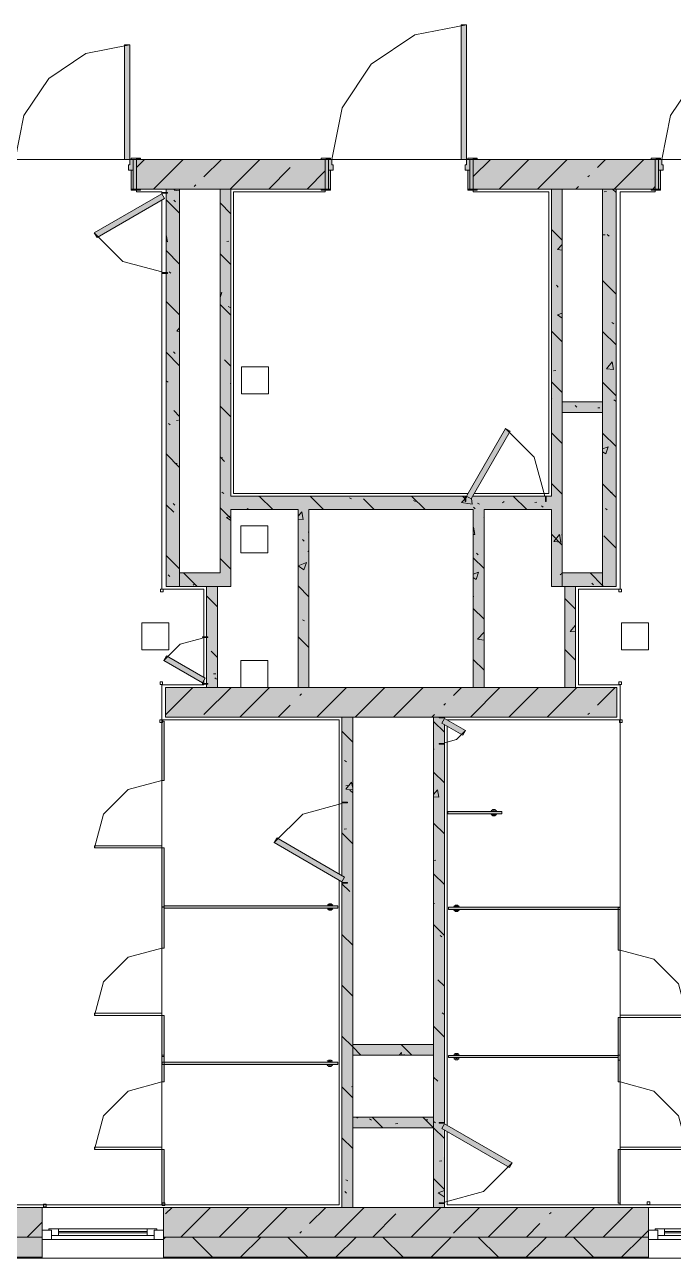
# Model space of a CAD drawing. Header units: millimetres. Extents: x -3817 to 677485, y -22715 to 103890.
# Drawn here: x 21051.1 to 21089, y -19605.9 to -19533.8 of the extents above; entities that cross this region are included whole.
import ezdxf

# ---------------------------------------------------------------- set-up
doc = ezdxf.new("R2010")
doc.units = ezdxf.units.MM
doc.layers.add('PDF _Геометрия', color=7, linetype='Continuous', true_color=0x1d1d1d)
doc.layers.add('PDF _Сплошная заливка', color=7, linetype='Continuous', true_color=0xffffff)

msp = doc.modelspace()

# ---------------------------------------------------------------- hatches: boundary and pattern name
at = {"layer": 'PDF _Сплошная заливка', "true_color": 0xe2e2e2, "transparency": 33554559}
for points in [[(21076.591, -19541.67), (21076.906, -19541.67), (21076.906, -19533.797), (21076.591, -19533.797), (21076.591, -19540.344)], [(21056.907, -19541.67), (21057.222, -19541.67), (21057.222, -19534.978), (21056.907, -19534.978), (21056.907, -19540.344)], [(21069.623, -19583.889), (21069.78, -19583.617), (21065.826, -19581.333), (21065.668, -19581.606), (21067.048, -19582.403)]]:
    msp.add_hatch(color=254, dxfattribs=at).paths.add_polyline_path(points)
h = msp.add_hatch(color=254, dxfattribs=at)
h.paths.add_polyline_path([(21050.332, -19542.3), (21050.608, -19542.3), (21050.529, -19541.67), (21050.332, -19541.67)], flags=0)
h.paths.add_polyline_path([(21057.143, -19542.3), (21057.419, -19542.3), (21057.419, -19541.67), (21057.222, -19541.67), (21057.222, -19541.985)], flags=0)
at = {"layer": 'PDF _Сплошная заливка', "transparency": 33554559}
h = msp.add_hatch(color=256, dxfattribs=at)
h.paths.add_polyline_path([(21096.41, -19543.403), (21096.984, -19543.403), (21096.984, -19541.67), (21095.41, -19541.67), (21095.41, -19543.403), (21095.646, -19543.403)], flags=0)
h.paths.add_polyline_path([(21059.348, -19543.403), (21068.639, -19543.403), (21068.639, -19541.67), (21057.616, -19541.67), (21057.616, -19543.403), (21057.852, -19543.403)], flags=0)
h.paths.add_polyline_path([(21087.693, -19543.403), (21087.929, -19543.403), (21087.929, -19541.67), (21077.3, -19541.67), (21077.3, -19543.403), (21085.646, -19543.403)], flags=0)
at = {"layer": 'PDF _Сплошная заливка', "true_color": 0xe2e2e2, "transparency": 33554559}
h = msp.add_hatch(color=254, dxfattribs=at)
h.paths.add_polyline_path([(21068.836, -19542.3), (21069.111, -19542.3), (21069.033, -19541.67), (21068.836, -19541.67)], flags=0)
h.paths.add_polyline_path([(21076.827, -19542.3), (21077.103, -19542.3), (21077.103, -19541.67), (21076.906, -19541.67), (21076.906, -19541.985)], flags=0)
h = msp.add_hatch(color=254, dxfattribs=at)
h.paths.add_polyline_path([(21088.126, -19542.3), (21088.402, -19542.3), (21088.323, -19541.67), (21088.126, -19541.67)], flags=0)
h.paths.add_polyline_path([(21094.937, -19542.3), (21095.213, -19542.3), (21095.213, -19541.67), (21095.016, -19541.67), (21095.016, -19541.985)], flags=0)
at = {"layer": 'PDF _Сплошная заливка', "transparency": 33554559}
for points in [[(21059.708, -19566.63), (21060.135, -19566.63), (21060.135, -19543.403), (21059.348, -19543.403), (21059.348, -19566.63)], [(21062.497, -19565.843), (21063.127, -19565.843), (21063.127, -19543.403), (21062.497, -19543.403), (21062.497, -19557.953)], [(21079.462, -19562.142), (21081.867, -19562.142), (21081.867, -19561.355), (21077.27, -19561.355), (21077.179, -19561.512), (21076.827, -19561.355), (21063.127, -19561.355), (21063.127, -19562.142), (21077.93, -19562.142)], [(21069.623, -19574.268), (21085.685, -19574.268), (21085.685, -19572.535), (21059.308, -19572.535), (21059.308, -19574.268), (21067.048, -19574.268)], [(21070.253, -19602.928), (21070.253, -19574.268), (21069.623, -19574.268), (21069.623, -19583.526), (21069.78, -19583.617), (21069.623, -19583.968), (21069.623, -19602.928)], [(21075.614, -19602.928), (21075.559, -19598.378), (21075.457, -19598.319), (21075.614, -19597.968), (21075.602, -19574.703), (21075.457, -19574.619), (21075.614, -19574.268), (21074.984, -19574.268), (21074.984, -19602.928)]]:
    msp.add_hatch(color=256, dxfattribs=at).paths.add_polyline_path(points)
h = msp.add_hatch(color=256, dxfattribs=at)
h.paths.add_polyline_path([(21081.729, -19605.841), (21087.536, -19605.841), (21087.536, -19604.66), (21059.19, -19604.66), (21059.19, -19605.841), (21067.048, -19605.841)], flags=0)
h.paths.add_polyline_path([(21127.219, -19605.841), (21127.219, -19604.66), (21094.622, -19604.66), (21094.622, -19605.841), (21125.772, -19605.841)], flags=0)
h.paths.add_polyline_path([(21045.027, -19605.841), (21052.104, -19605.841), (21052.104, -19604.66), (21044.23, -19604.66), (21044.23, -19605.841)], flags=0)
h.paths.add_polyline_path([(21037.144, -19605.841), (21037.144, -19604.66), (21032.813, -19604.66), (21032.813, -19605.841)], flags=0)
h.paths.add_polyline_path([(21016.278, -19605.841), (21016.278, -19604.66), (21010.767, -19604.66), (21010.767, -19605.841), (21014.704, -19605.841)], flags=0)
h.paths.add_polyline_path([(20986.358, -19605.841), (20986.358, -19604.66), (20977.044, -19604.66), (20977.044, -19605.841), (20980.217, -19605.841)], flags=0)

# ---------------------------------------------------------------- linework, layer by layer
at = {"layer": 'PDF _Геометрия', "color": 253, "lineweight": 9, "true_color": 0xaaaaaa}
for points in [[(21069.033, -19541.67), (21076.591, -19541.67), (21069.033, -19541.67), (21069.632, -19538.657), (21071.339, -19536.103), (21073.893, -19534.396), (21076.906, -19533.797)], [(21050.529, -19541.67), (21051.039, -19539.109), (21052.489, -19536.938), (21054.661, -19535.487), (21057.222, -19534.978)], [(21088.323, -19541.67), (21088.833, -19539.109), (21090.283, -19536.938), (21092.455, -19535.487), (21095.016, -19534.978)], [(21057.852, -19541.67), (21068.403, -19541.67)], [(21077.536, -19541.67), (21087.693, -19541.67)], [(21059.104, -19566.788), (21061.552, -19566.788), (21061.552, -19571.946), (21061.552, -19566.788), (21059.104, -19566.788), (21059.104, -19544.05), (21059.104, -19566.758)], [(21085.89, -19566.758), (21085.89, -19543.56), (21087.929, -19543.56), (21087.929, -19543.466), (21087.929, -19543.56), (21085.89, -19543.56), (21085.89, -19566.788), (21083.441, -19566.788), (21083.441, -19572.378), (21085.89, -19572.378), (21085.89, -19574.425), (21085.89, -19602.771), (21094.465, -19602.771)], [(21059.104, -19548.253), (21056.82, -19547.641), (21055.149, -19545.969)], [(21081.473, -19561.355), (21080.861, -19559.071), (21079.19, -19557.4)], [(21085.89, -19572.378), (21083.441, -19572.378), (21083.441, -19566.788), (21085.89, -19566.788)], [(21061.466, -19569.662), (21060.167, -19570.01), (21059.216, -19570.961)], [(21059.104, -19572.378), (21061.552, -19572.378), (21061.552, -19572.11), (21061.552, -19572.378), (21059.104, -19572.378), (21059.104, -19574.425), (21059.104, -19602.771), (21050.327, -19602.771)], [(21050.327, -19602.771), (21059.104, -19602.771), (21069.466, -19602.771), (21069.466, -19583.798), (21069.466, -19602.771), (21059.104, -19602.771), (21059.104, -19574.425), (21069.466, -19574.425), (21069.466, -19583.435), (21069.466, -19574.425), (21059.104, -19574.425)], [(21075.614, -19575.764), (21076.323, -19575.574), (21076.841, -19575.055)], [(21094.465, -19602.771), (21085.89, -19602.771), (21075.765, -19602.771), (21075.765, -19598.497), (21075.765, -19602.771), (21085.89, -19602.771), (21085.89, -19574.425), (21075.765, -19574.425), (21085.89, -19574.425)], [(21075.765, -19598.133), (21075.765, -19574.797), (21075.765, -19598.133)], [(21069.623, -19579.323), (21067.34, -19579.934), (21065.668, -19581.606)], [(21075.614, -19602.613), (21077.897, -19602.001), (21079.569, -19600.33)]]:
    msp.add_lwpolyline(points, dxfattribs=at)
for points in [[(21076.906, -19533.797), (21076.591, -19533.797), (21076.591, -19541.67), (21076.906, -19541.67)], [(21057.222, -19534.978), (21056.907, -19534.978), (21056.907, -19541.67), (21057.222, -19541.67)], [(21050.45, -19541.67), (21056.907, -19541.67)], [(21057.222, -19541.67), (21057.222, -19541.985), (21057.143, -19541.985), (21057.143, -19542.3), (21057.419, -19542.3), (21057.419, -19541.67)], [(21057.301, -19541.67), (21057.852, -19541.67), (21057.852, -19541.607), (21057.301, -19541.607)], [(21057.301, -19541.678), (21057.419, -19541.678), (21057.419, -19541.67), (21057.301, -19541.67)], [(21057.419, -19543.403), (21057.616, -19543.403), (21057.616, -19541.67), (21057.419, -19541.67)], [(21068.954, -19541.67), (21068.954, -19541.607), (21068.403, -19541.607), (21068.403, -19541.67)], [(21068.836, -19543.403), (21068.836, -19541.67), (21068.639, -19541.67), (21068.639, -19543.403)], [(21069.033, -19541.67), (21068.836, -19541.67), (21068.836, -19542.3), (21069.111, -19542.3), (21069.111, -19541.985), (21069.033, -19541.985)], [(21068.954, -19541.678), (21068.954, -19541.67), (21068.836, -19541.67), (21068.836, -19541.678)], [(21076.906, -19541.67), (21076.906, -19541.985), (21076.827, -19541.985), (21076.827, -19542.3), (21077.103, -19542.3), (21077.103, -19541.67)], [(21076.985, -19541.67), (21077.536, -19541.67), (21077.536, -19541.607), (21076.985, -19541.607)], [(21076.985, -19541.678), (21077.103, -19541.678), (21077.103, -19541.67), (21076.985, -19541.67)], [(21077.103, -19543.403), (21077.3, -19543.403), (21077.3, -19541.67), (21077.103, -19541.67)], [(21088.244, -19541.67), (21088.244, -19541.607), (21087.693, -19541.607), (21087.693, -19541.67)], [(21088.126, -19543.403), (21088.126, -19541.67), (21087.929, -19541.67), (21087.929, -19543.403)], [(21088.323, -19541.67), (21088.126, -19541.67), (21088.126, -19542.3), (21088.402, -19542.3), (21088.402, -19541.985), (21088.323, -19541.985)], [(21088.244, -19541.678), (21088.244, -19541.67), (21088.126, -19541.67), (21088.126, -19541.678)], [(21088.244, -19541.67), (21094.701, -19541.67)], [(21057.301, -19543.403), (21057.419, -19543.403), (21057.419, -19542.3), (21057.301, -19542.3)], [(21068.954, -19543.403), (21068.954, -19542.3), (21068.836, -19542.3), (21068.836, -19543.403)], [(21076.985, -19543.403), (21077.103, -19543.403), (21077.103, -19542.3), (21076.985, -19542.3)], [(21088.244, -19543.403), (21088.244, -19542.3), (21088.126, -19542.3), (21088.126, -19543.403)], [(21055.149, -19545.969), (21055.306, -19546.242), (21059.261, -19543.959), (21059.104, -19543.686)], [(21057.301, -19543.466), (21057.852, -19543.466), (21057.852, -19543.403), (21057.301, -19543.403)], [(21057.616, -19543.466), (21057.616, -19543.56), (21059.104, -19543.56), (21059.104, -19543.686), (21059.104, -19543.56), (21057.616, -19543.56)], [(21059.419, -19543.647), (21059.419, -19543.607), (21059.104, -19543.607), (21059.104, -19543.647)], [(21068.639, -19543.56), (21063.285, -19543.56), (21063.285, -19561.197), (21076.997, -19561.197), (21063.285, -19561.197), (21063.285, -19543.56), (21068.639, -19543.56), (21068.639, -19543.466)], [(21068.954, -19543.466), (21068.954, -19543.403), (21068.403, -19543.403), (21068.403, -19543.466)], [(21076.985, -19543.466), (21077.536, -19543.466), (21077.536, -19543.403), (21076.985, -19543.403)], [(21077.3, -19543.466), (21077.3, -19543.56), (21081.709, -19543.56), (21081.709, -19561.197), (21077.361, -19561.197), (21081.709, -19561.197), (21081.709, -19543.56), (21077.3, -19543.56)], [(21088.244, -19543.466), (21088.244, -19543.403), (21087.693, -19543.403), (21087.693, -19543.466)], [(21059.419, -19548.292), (21059.104, -19548.292), (21059.104, -19548.332), (21059.419, -19548.332)], [(21063.759, -19553.796), (21063.759, -19555.371), (21065.334, -19555.371), (21065.334, -19553.796)], [(21063.759, -19553.796), (21065.334, -19553.796), (21065.334, -19555.371), (21063.759, -19555.371)], [(21079.19, -19557.4), (21076.906, -19561.355), (21077.179, -19561.512), (21079.462, -19557.557)], [(21076.867, -19561.67), (21076.867, -19561.355), (21076.827, -19561.355), (21076.827, -19561.67)], [(21081.512, -19561.67), (21081.552, -19561.67), (21081.552, -19561.355), (21081.512, -19561.355)], [(21063.718, -19564.662), (21065.293, -19564.662), (21065.293, -19563.087), (21063.718, -19563.087)], [(21065.293, -19564.662), (21063.718, -19564.662), (21063.718, -19563.087), (21065.293, -19563.087)], [(21059.5, -19568.756), (21057.925, -19568.756), (21057.925, -19570.331), (21059.5, -19570.331)], [(21059.5, -19568.756), (21059.5, -19570.331), (21057.925, -19570.331), (21057.925, -19568.756)], [(21087.54, -19568.756), (21085.965, -19568.756), (21085.965, -19570.33), (21087.54, -19570.33)], [(21087.54, -19568.756), (21087.54, -19570.33), (21085.965, -19570.33), (21085.965, -19568.756)], [(21061.781, -19569.622), (21061.781, -19569.583), (21061.466, -19569.583), (21061.466, -19569.622)], [(21059.216, -19570.961), (21061.466, -19572.26), (21061.623, -19571.987), (21059.373, -19570.688)], [(21063.718, -19572.535), (21065.293, -19572.535), (21065.293, -19570.961), (21063.718, -19570.961)], [(21065.293, -19572.535), (21063.718, -19572.535), (21063.718, -19570.961), (21065.293, -19570.961)], [(21061.781, -19572.299), (21061.466, -19572.299), (21061.466, -19572.339), (21061.781, -19572.339)], [(21075.299, -19574.307), (21075.614, -19574.307), (21075.614, -19574.268), (21075.299, -19574.268)], [(21076.841, -19575.055), (21075.614, -19574.346), (21075.457, -19574.619), (21076.684, -19575.328)], [(21075.299, -19575.803), (21075.299, -19575.842), (21075.614, -19575.842), (21075.614, -19575.803)], [(21069.938, -19579.283), (21069.938, -19579.244), (21069.623, -19579.244), (21069.623, -19579.283)], [(21065.668, -19581.606), (21069.623, -19583.889), (21069.78, -19583.617), (21065.826, -19581.333)], [(21069.938, -19583.929), (21069.623, -19583.929), (21069.623, -19583.968), (21069.938, -19583.968)], [(21075.299, -19598.007), (21075.614, -19598.007), (21075.614, -19597.968), (21075.299, -19597.968)], [(21079.569, -19600.33), (21075.614, -19598.046), (21075.457, -19598.319), (21079.411, -19600.602)], [(21075.299, -19602.653), (21075.299, -19602.692), (21075.614, -19602.692), (21075.614, -19602.653)]]:
    msp.add_lwpolyline(points, close=True, dxfattribs=at)
at = {"layer": 'PDF _Геометрия', "color": 7, "lineweight": 9}
for points in [[(21057.616, -19542.147), (21058.092, -19541.67)], [(21057.616, -19541.67), (21057.616, -19543.403)], [(21068.403, -19541.67), (21057.852, -19541.67)], [(21058.605, -19543.403), (21060.337, -19541.67)], [(21061.555, -19542.697), (21062.582, -19541.67)], [(21063.095, -19543.403), (21064.827, -19541.67)], [(21068.639, -19543.403), (21068.639, -19541.67)], [(21077.3, -19542.667), (21078.297, -19541.67)], [(21077.3, -19541.67), (21077.3, -19543.403)], [(21087.693, -19541.67), (21077.536, -19541.67)], [(21078.81, -19543.403), (21080.542, -19541.67)], [(21081.054, -19543.403), (21082.787, -19541.67)], [(21084.566, -19542.136), (21085.032, -19541.67)], [(21085.544, -19543.403), (21087.277, -19541.67)], [(21087.929, -19543.403), (21087.929, -19541.67)], [(21065.34, -19543.403), (21066.606, -19542.136)], [(21067.585, -19543.403), (21068.639, -19542.348)], [(21084.005, -19542.697), (21084.098, -19542.604)], [(21060.994, -19543.258), (21061.087, -19543.165)], [(21083.299, -19543.403), (21083.444, -19543.258)], [(21087.789, -19543.403), (21087.929, -19543.263)], [(21057.852, -19543.403), (21059.348, -19543.403)], [(21076.827, -19561.355), (21063.127, -19561.355), (21063.127, -19543.403), (21062.497, -19543.403), (21062.497, -19565.843), (21060.135, -19565.843), (21060.135, -19566.63), (21063.127, -19566.63), (21063.127, -19565.843), (21063.127, -19562.142), (21067.064, -19562.142), (21067.064, -19572.535), (21059.308, -19572.535), (21059.308, -19574.268), (21069.623, -19574.268), (21069.623, -19579.244), (21069.623, -19583.526)], [(21060.135, -19543.403), (21062.497, -19543.403)], [(21063.127, -19543.403), (21068.403, -19543.403)], [(21074.984, -19575.842), (21074.984, -19574.268), (21075.614, -19574.268), (21085.685, -19574.268), (21085.685, -19572.535), (21077.93, -19572.535), (21077.93, -19562.142), (21081.552, -19562.142), (21081.867, -19562.142), (21081.867, -19566.63), (21082.497, -19566.63), (21082.497, -19543.403), (21084.859, -19543.403)], [(21082.497, -19543.403), (21081.867, -19543.403), (21081.867, -19561.355), (21081.552, -19561.355), (21077.27, -19561.355)], [(21077.536, -19543.403), (21081.867, -19543.403)], [(21085.646, -19543.403), (21087.693, -19543.403)], [(21059.308, -19574.129), (21060.902, -19572.535)], [(21061.555, -19574.127), (21063.147, -19572.535)], [(21063.659, -19574.268), (21065.392, -19572.535)], [(21063.718, -19572.535), (21065.293, -19572.535)], [(21067.064, -19572.535), (21067.694, -19572.535)], [(21067.168, -19573.004), (21067.261, -19572.911)], [(21068.149, -19574.268), (21069.882, -19572.535)], [(21070.394, -19574.268), (21072.127, -19572.535)], [(21072.639, -19574.268), (21074.371, -19572.535)], [(21076.148, -19573.004), (21076.616, -19572.535)], [(21077.129, -19574.268), (21078.861, -19572.535)], [(21077.3, -19572.535), (21077.93, -19572.535)], [(21079.374, -19574.268), (21081.106, -19572.535)], [(21081.619, -19574.268), (21083.351, -19572.535)], [(21084.566, -19573.566), (21085.596, -19572.535)], [(21065.904, -19574.268), (21066.606, -19573.566)], [(21075.586, -19573.566), (21075.68, -19573.472)], [(21070.253, -19574.268), (21069.623, -19574.268)], [(21074.884, -19574.268), (21075.025, -19574.127)], [(21084.005, -19574.127), (21084.098, -19574.034)], [(21075.614, -19597.968), (21075.614, -19574.71), (21075.614, -19575.842)], [(21055.167, -19581.913), (21059.104, -19581.913), (21059.104, -19581.787), (21055.167, -19581.787), (21055.167, -19581.913), (21055.694, -19579.945), (21057.135, -19578.504), (21059.104, -19577.976)], [(21078.656, -19579.744), (21078.559, -19579.674), (21078.439, -19579.674), (21078.342, -19579.744)], [(21078.342, -19579.972), (21078.439, -19580.042), (21078.559, -19580.042), (21078.656, -19579.972)], [(21078.583, -19579.774), (21078.499, -19579.739), (21078.415, -19579.774)], [(21078.415, -19579.942), (21078.499, -19579.977), (21078.583, -19579.942)], [(21069.623, -19583.968), (21069.623, -19602.928), (21070.253, -19602.928)], [(21069.085, -19585.256), (21068.988, -19585.185), (21068.868, -19585.185), (21068.771, -19585.256)], [(21068.771, -19585.484), (21068.868, -19585.554), (21068.988, -19585.554), (21069.085, -19585.484)], [(21069.012, -19585.286), (21068.928, -19585.251), (21068.844, -19585.286)], [(21068.844, -19585.454), (21068.928, -19585.488), (21069.012, -19585.454)], [(21076.47, -19585.335), (21076.373, -19585.264), (21076.253, -19585.264), (21076.157, -19585.335)], [(21076.157, -19585.562), (21076.253, -19585.633), (21076.373, -19585.633), (21076.47, -19585.562)], [(21076.397, -19585.364), (21076.313, -19585.33), (21076.229, -19585.364)], [(21076.229, -19585.532), (21076.313, -19585.567), (21076.397, -19585.532)], [(21055.167, -19591.707), (21059.104, -19591.707), (21059.104, -19591.581), (21055.167, -19591.581), (21055.167, -19591.707), (21055.694, -19589.738), (21057.135, -19588.297), (21059.104, -19587.77)], [(21089.827, -19591.825), (21085.89, -19591.825), (21085.89, -19591.699), (21089.827, -19591.699), (21089.827, -19591.825), (21089.3, -19589.857), (21087.859, -19588.416), (21085.89, -19587.888)], [(21069.074, -19594.389), (21068.977, -19594.319), (21068.857, -19594.319), (21068.76, -19594.389)], [(21069.001, -19594.419), (21068.917, -19594.385), (21068.833, -19594.419)], [(21076.47, -19593.996), (21076.373, -19593.925), (21076.253, -19593.925), (21076.157, -19593.996)], [(21076.157, -19594.223), (21076.253, -19594.294), (21076.373, -19594.294), (21076.47, -19594.223)], [(21076.397, -19594.026), (21076.313, -19593.991), (21076.229, -19594.026)], [(21076.229, -19594.193), (21076.313, -19594.228), (21076.397, -19594.193)], [(21068.76, -19594.617), (21068.857, -19594.688), (21068.977, -19594.688), (21069.074, -19594.617)], [(21068.833, -19594.587), (21068.917, -19594.622), (21069.001, -19594.587)], [(21055.167, -19599.535), (21059.104, -19599.535), (21059.104, -19599.409), (21055.167, -19599.409), (21055.167, -19599.535), (21055.694, -19597.566), (21057.135, -19596.125), (21059.104, -19595.598)], [(21089.827, -19599.535), (21085.89, -19599.535), (21085.89, -19599.409), (21089.827, -19599.409), (21089.827, -19599.535), (21089.3, -19597.566), (21087.859, -19596.125), (21085.89, -19595.598)], [(21074.984, -19602.928), (21075.614, -19602.928), (21075.614, -19602.692), (21075.614, -19598.41)], [(21075.614, -19602.928), (21087.536, -19602.928), (21087.536, -19604.66), (21087.536, -19605.904), (21094.622, -19605.904), (21094.622, -19604.66), (21094.622, -19602.928), (21096.984, -19602.928), (21096.984, -19604.66), (21094.622, -19604.66), (21094.622, -19602.928), (21087.536, -19602.928), (21087.536, -19604.66), (21059.19, -19604.66), (21059.19, -19602.928), (21052.104, -19602.928), (21052.104, -19604.66), (21052.104, -19605.904), (21059.19, -19605.904), (21059.19, -19604.66), (21059.19, -19602.928), (21069.623, -19602.928)], [(21059.31, -19603.312), (21059.694, -19602.928)], [(21060.207, -19604.66), (21061.939, -19602.928)], [(21062.452, -19604.66), (21064.184, -19602.928)], [(21064.696, -19604.66), (21066.429, -19602.928)], [(21067.729, -19603.873), (21068.674, -19602.928)], [(21069.186, -19604.66), (21070.919, -19602.928)], [(21073.676, -19604.66), (21075.409, -19602.928)], [(21076.148, -19604.434), (21077.654, -19602.928)], [(21078.166, -19604.66), (21079.899, -19602.928)], [(21082.656, -19604.66), (21084.389, -19602.928)], [(21084.901, -19604.66), (21086.634, -19602.928)], [(21051.227, -19604.66), (21052.104, -19603.783)], [(21071.431, -19604.66), (21072.78, -19603.312)], [(21080.411, -19604.66), (21081.199, -19603.873)], [(21081.76, -19603.312), (21081.853, -19603.218)], [(21052.655, -19604.251), (21052.104, -19604.251)], [(21052.498, -19604.172), (21058.797, -19604.172)], [(21053.049, -19604.172), (21053.049, -19604.566)], [(21053.049, -19604.33), (21058.245, -19604.33)], [(21058.245, -19604.408), (21053.049, -19604.408)], [(21058.245, -19604.172), (21058.245, -19604.566)], [(21059.19, -19604.251), (21058.639, -19604.251)], [(21067.168, -19604.434), (21067.261, -19604.341)], [(21087.146, -19604.66), (21087.536, -19604.271)], [(21088.087, -19604.251), (21087.536, -19604.251)], [(21087.929, -19604.172), (21094.228, -19604.172)], [(21088.481, -19604.172), (21088.481, -19604.566)], [(21088.481, -19604.33), (21093.677, -19604.33)], [(21093.677, -19604.408), (21088.481, -19604.408)], [(21052.104, -19604.802), (21059.19, -19604.802)], [(21059.19, -19604.78), (21059.31, -19604.66)], [(21062.065, -19605.841), (21060.884, -19604.66)], [(21063.696, -19605.841), (21064.877, -19604.66)], [(21067.633, -19605.841), (21066.452, -19604.66)], [(21069.264, -19605.841), (21070.445, -19604.66)], [(21073.201, -19605.841), (21072.019, -19604.66)], [(21074.831, -19605.841), (21076.012, -19604.66)], [(21078.768, -19605.841), (21077.587, -19604.66)], [(21080.399, -19605.841), (21081.58, -19604.66)], [(21084.336, -19605.841), (21083.155, -19604.66)], [(21085.966, -19605.841), (21087.147, -19604.66)], [(21087.536, -19604.802), (21094.622, -19604.802)], [(21044.23, -19605.841), (21052.104, -19605.841)], [(21044.23, -19605.865), (21052.104, -19605.865)], [(21056.828, -19605.904), (21059.19, -19605.904), (21056.828, -19605.904)], [(21059.19, -19605.841), (21087.536, -19605.841)], [(21059.19, -19605.865), (21087.536, -19605.865)]]:
    msp.add_lwpolyline(points, dxfattribs=at)
for points in [[(21059.348, -19543.403), (21059.348, -19543.607), (21059.348, -19548.332), (21059.348, -19566.63), (21060.135, -19566.63), (21060.135, -19548.332), (21060.135, -19543.607), (21060.135, -19543.403)], [(21084.859, -19543.403), (21084.859, -19566.63), (21085.646, -19566.63), (21085.646, -19543.403)], [(21082.497, -19556.473), (21084.859, -19556.473), (21084.859, -19555.843), (21082.497, -19555.843)], [(21077.3, -19572.535), (21067.694, -19572.535), (21067.694, -19562.142), (21076.827, -19562.142), (21077.3, -19562.142)], [(21084.859, -19565.843), (21082.497, -19565.843), (21082.497, -19566.63), (21084.859, -19566.63)], [(21059.182, -19566.949), (21059.182, -19566.796), (21059.025, -19566.796), (21059.025, -19566.949)], [(21062.34, -19572.535), (21062.34, -19566.63), (21061.71, -19566.63), (21061.71, -19572.535)], [(21083.284, -19572.535), (21083.284, -19566.63), (21082.654, -19566.63), (21082.654, -19572.535)], [(21085.811, -19566.799), (21085.811, -19566.953), (21085.969, -19566.953), (21085.969, -19566.799)], [(21058.99, -19572.37), (21059.143, -19572.37), (21059.143, -19572.213), (21058.99, -19572.213)], [(21085.815, -19572.37), (21085.969, -19572.37), (21085.969, -19572.213), (21085.815, -19572.213)], [(21070.253, -19602.928), (21070.253, -19583.968), (21070.253, -19579.244), (21070.253, -19574.268), (21074.984, -19574.268), (21074.984, -19597.968), (21074.984, -19602.692), (21074.984, -19602.928)], [(21059.139, -19574.433), (21058.986, -19574.433), (21058.986, -19574.59), (21059.139, -19574.59)], [(21059.104, -19574.512), (21059.104, -19577.976), (21059.23, -19577.976), (21059.23, -19574.512)], [(21085.851, -19574.437), (21085.851, -19574.59), (21086.008, -19574.59), (21086.008, -19574.437)], [(21078.961, -19579.795), (21075.812, -19579.795), (21075.812, -19579.921), (21078.961, -19579.921)], [(21078.6, -19579.795), (21078.51, -19579.74), (21078.412, -19579.778), (21078.399, -19579.795)], [(21078.399, -19579.921), (21078.488, -19579.976), (21078.587, -19579.938), (21078.6, -19579.921)], [(21078.401, -19579.76), (21078.499, -19579.72), (21078.597, -19579.76), (21078.499, -19579.72)], [(21078.597, -19579.956), (21078.499, -19579.996), (21078.401, -19579.956), (21078.499, -19579.996)], [(21059.104, -19581.913), (21059.104, -19585.378), (21059.23, -19585.378), (21059.23, -19581.913)], [(21059.104, -19585.367), (21059.104, -19587.77), (21059.23, -19587.77), (21059.23, -19585.367)], [(21069.39, -19585.307), (21059.232, -19585.307), (21059.232, -19585.433), (21069.39, -19585.433)], [(21069.029, -19585.307), (21068.939, -19585.251), (21068.841, -19585.29), (21068.828, -19585.307)], [(21068.828, -19585.433), (21068.917, -19585.488), (21069.016, -19585.45), (21069.029, -19585.433)], [(21068.83, -19585.272), (21068.928, -19585.231), (21069.026, -19585.272), (21068.928, -19585.231)], [(21069.026, -19585.467), (21068.928, -19585.508), (21068.83, -19585.467), (21068.928, -19585.508)], [(21075.851, -19585.511), (21085.889, -19585.511), (21085.889, -19585.385), (21075.851, -19585.385)], [(21076.414, -19585.385), (21076.324, -19585.33), (21076.226, -19585.368), (21076.213, -19585.385)], [(21076.213, -19585.511), (21076.302, -19585.567), (21076.401, -19585.529), (21076.414, -19585.511)], [(21076.215, -19585.351), (21076.313, -19585.31), (21076.411, -19585.351), (21076.313, -19585.31)], [(21076.411, -19585.546), (21076.313, -19585.587), (21076.215, -19585.546), (21076.313, -19585.587)], [(21085.89, -19587.888), (21085.89, -19585.39), (21085.764, -19585.39), (21085.764, -19587.888)], [(21059.104, -19591.707), (21059.104, -19594.11), (21059.23, -19594.11), (21059.23, -19591.707)], [(21085.89, -19594.324), (21085.89, -19591.825), (21085.764, -19591.825), (21085.764, -19594.324)], [(21070.253, -19594.031), (21074.984, -19594.031), (21074.984, -19593.401), (21070.253, -19593.401)], [(21059.104, -19594.023), (21059.104, -19595.598), (21059.23, -19595.598), (21059.23, -19594.023)], [(21069.379, -19594.44), (21059.108, -19594.44), (21059.108, -19594.566), (21069.379, -19594.566)], [(21069.017, -19594.44), (21068.928, -19594.385), (21068.829, -19594.423), (21068.816, -19594.44)], [(21068.819, -19594.405), (21068.917, -19594.365), (21069.015, -19594.405), (21068.917, -19594.365)], [(21075.851, -19594.173), (21085.762, -19594.173), (21085.762, -19594.047), (21075.851, -19594.047)], [(21076.414, -19594.047), (21076.324, -19593.991), (21076.226, -19594.029), (21076.213, -19594.047)], [(21076.213, -19594.173), (21076.302, -19594.228), (21076.401, -19594.19), (21076.414, -19594.173)], [(21076.215, -19594.012), (21076.313, -19593.971), (21076.411, -19594.012), (21076.313, -19593.971)], [(21076.411, -19594.207), (21076.313, -19594.248), (21076.215, -19594.207), (21076.313, -19594.248)], [(21085.89, -19595.598), (21085.89, -19594.023), (21085.764, -19594.023), (21085.764, -19595.598)], [(21068.816, -19594.566), (21068.906, -19594.621), (21069.004, -19594.583), (21069.017, -19594.566)], [(21069.015, -19594.601), (21068.917, -19594.642), (21068.819, -19594.601), (21068.917, -19594.642)], [(21070.253, -19598.283), (21074.984, -19598.283), (21074.984, -19597.653), (21070.253, -19597.653)], [(21059.104, -19599.535), (21059.104, -19602.684), (21059.23, -19602.684), (21059.23, -19599.535)], [(21085.89, -19602.684), (21085.89, -19599.535), (21085.764, -19599.535), (21085.764, -19602.684)], [(21052.104, -19604.66), (21052.104, -19602.928), (21050.136, -19602.928), (21050.136, -19604.66)], [(21052.338, -19602.885), (21052.338, -19602.731), (21052.181, -19602.731), (21052.181, -19602.885)], [(21059.112, -19602.656), (21059.112, -19602.81), (21059.269, -19602.81), (21059.269, -19602.656)], [(21087.457, -19602.609), (21087.457, -19602.763), (21087.615, -19602.763), (21087.615, -19602.609)], [(21052.104, -19604.802), (21052.104, -19604.251), (21052.655, -19604.251), (21052.655, -19604.802)], [(21058.797, -19604.172), (21052.498, -19604.172), (21052.498, -19604.251), (21052.655, -19604.251), (21052.655, -19604.566), (21058.639, -19604.566), (21058.639, -19604.251), (21058.797, -19604.251)], [(21058.639, -19604.802), (21058.639, -19604.251), (21059.19, -19604.251), (21059.19, -19604.802)], [(21087.536, -19604.802), (21087.536, -19604.251), (21088.087, -19604.251), (21088.087, -19604.802)], [(21094.228, -19604.172), (21087.929, -19604.172), (21087.929, -19604.251), (21088.087, -19604.251), (21088.087, -19604.566), (21094.071, -19604.566), (21094.071, -19604.251), (21094.228, -19604.251)], [(21044.23, -19604.66), (21044.23, -19605.904), (21052.104, -19605.904), (21052.104, -19604.66), (21050.136, -19604.66), (21047.931, -19604.66)], [(21059.19, -19604.66), (21059.19, -19605.904), (21087.536, -19605.904), (21087.536, -19604.66)], [(21052.104, -19605.904), (21054.466, -19605.904)], [(21087.536, -19605.904), (21089.898, -19605.904)]]:
    msp.add_lwpolyline(points, close=True, dxfattribs=at)
at = {"layer": 'PDF _Геометрия', "color": 8, "lineweight": 9, "true_color": 0x787878}
for points in [[(21060.135, -19544.821), (21059.348, -19544.034)], [(21059.804, -19544.059), (21059.901, -19544.148)], [(21060.135, -19543.511), (21059.814, -19543.461), (21059.87, -19543.403)], [(21082.497, -19543.425), (21082.474, -19543.403)], [(21084.957, -19543.558), (21085.088, -19543.541)], [(21085.646, -19543.607), (21085.442, -19543.403)], [(21063.127, -19544.846), (21062.497, -19544.216)], [(21059.422, -19546.485), (21059.348, -19546.085)], [(21082.497, -19546.396), (21081.867, -19545.767)], [(21084.868, -19546.088), (21084.999, -19546.071)], [(21085.233, -19546.161), (21085.134, -19546.062)], [(21059.348, -19546.478), (21059.422, -19546.485)], [(21062.888, -19546.464), (21063.019, -19546.447)], [(21082.497, -19546.979), (21082.225, -19546.937), (21082.497, -19546.654)], [(21060.135, -19547.793), (21059.348, -19547.006)], [(21063.127, -19547.813), (21062.497, -19547.184)], [(21059.515, -19548.236), (21059.612, -19548.325)], [(21082.263, -19549.131), (21082.164, -19549.032)], [(21085.646, -19549.546), (21084.859, -19548.759)], [(21062.497, -19549.488), (21062.595, -19549.451)], [(21062.497, -19549.744), (21062.596, -19549.451)], [(21060.135, -19550.761), (21059.348, -19549.974)], [(21059.348, -19550.169), (21059.356, -19550.174)], [(21063.127, -19550.785), (21062.497, -19550.155)], [(21062.981, -19550.261), (21063.092, -19550.332)], [(21082.497, -19550.944), (21082.224, -19550.76), (21082.497, -19550.655)], [(21085.401, -19551.208), (21085.512, -19551.279)], [(21060.135, -19551.727), (21059.974, -19551.713), (21060.135, -19551.521)], [(21082.497, -19552.336), (21081.867, -19551.706)], [(21085.646, -19552.514), (21084.859, -19551.726)], [(21060.135, -19553.732), (21059.348, -19552.945)], [(21059.783, -19552.923), (21059.88, -19553.012)], [(21063.127, -19553.753), (21062.762, -19553.387)], [(21081.994, -19554.022), (21082.125, -19554.005)], [(21085.496, -19553.946), (21085.078, -19553.909), (21085.415, -19553.507)], [(21085.496, -19553.946), (21085.415, -19553.508)], [(21059.357, -19554.62), (21059.469, -19554.691)], [(21063.094, -19554.778), (21063.127, -19554.799)], [(21082.497, -19555.304), (21081.867, -19554.674)], [(21085.646, -19555.485), (21084.859, -19554.698)], [(21063.127, -19556.724), (21062.497, -19556.095)], [(21081.867, -19555.625), (21081.888, -19555.638)], [(21083.352, -19556.159), (21083.253, -19556.06)], [(21084.574, -19556.201), (21084.705, -19556.183)], [(21085.514, -19555.725), (21085.625, -19555.796)], [(21060.135, -19556.7), (21059.792, -19556.357)], [(21059.943, -19556.925), (21060.074, -19556.908)], [(21059.494, -19557.099), (21059.591, -19557.188)], [(21082.497, -19558.275), (21081.867, -19557.646)], [(21085.646, -19558.453), (21084.859, -19557.666)], [(21084.859, -19558.593), (21085.19, -19558.466)], [(21085.048, -19558.889), (21085.19, -19558.466)], [(21060.135, -19559.672), (21059.348, -19558.885)], [(21062.762, -19559.327), (21062.497, -19559.063)], [(21062.505, -19559.106), (21062.636, -19559.089)], [(21084.859, -19558.761), (21085.048, -19558.889)], [(21059.854, -19559.455), (21059.985, -19559.438)], [(21082.497, -19561.243), (21081.867, -19560.613)], [(21085.646, -19561.425), (21084.859, -19560.638)], [(21062.599, -19561.131), (21062.71, -19561.201)], [(21064.734, -19561.369), (21064.752, -19561.355)], [(21065.577, -19562.142), (21064.79, -19561.355)], [(21066.44, -19561.355), (21066.447, -19561.359)], [(21068.545, -19562.142), (21067.757, -19561.355)], [(21074.484, -19562.142), (21073.697, -19561.355)], [(21076.818, -19561.505), (21076.669, -19561.355)], [(21080.424, -19562.142), (21079.636, -19561.355)], [(21085.294, -19561.142), (21085.425, -19561.125)], [(21059.792, -19562.297), (21059.348, -19561.853)], [(21059.762, -19561.787), (21059.86, -19561.876)], [(21063.127, -19562.664), (21062.497, -19562.034)], [(21064.075, -19562.071), (21064.186, -19562.142)], [(21070.072, -19561.446), (21070.183, -19561.517)], [(21071.516, -19562.142), (21070.879, -19561.505)], [(21073.809, -19561.604), (21073.92, -19561.675)], [(21077.233, -19561.829), (21076.611, -19561.733), (21076.949, -19561.38)], [(21077.233, -19561.829), (21077.194, -19561.487)], [(21077.412, -19562.099), (21077.313, -19562)], [(21077.545, -19561.762), (21077.657, -19561.833)], [(21079.008, -19561.74), (21079.112, -19561.66)], [(21080.891, -19561.722), (21081.022, -19561.705)], [(21081.282, -19561.92), (21081.393, -19561.991)], [(21085.019, -19562.078), (21085.13, -19562.149)], [(21063.127, -19562.777), (21062.877, -19562.609), (21063.127, -19562.513)], [(21067.064, -19562.532), (21067.275, -19562.281)], [(21067.064, -19562.694), (21067.356, -19562.719)], [(21067.356, -19562.72), (21067.275, -19562.281)], [(21077.93, -19562.616), (21077.907, -19562.594)], [(21067.646, -19563.466), (21067.694, -19563.46)], [(21077.3, -19563.178), (21077.316, -19563.159)], [(21077.397, -19563.598), (21077.316, -19563.159)], [(21085.644, -19563.296), (21085.646, -19563.298)], [(21067.414, -19563.979), (21067.315, -19563.88)], [(21077.3, -19563.589), (21077.397, -19563.598)], [(21082.497, -19564.215), (21081.867, -19563.585)], [(21082.418, -19564.037), (21081.999, -19564), (21082.337, -19563.598)], [(21082.418, -19564.038), (21082.337, -19563.599)], [(21082.458, -19563.622), (21082.497, -19563.593)], [(21085.646, -19564.393), (21084.936, -19563.682)], [(21060.135, -19565.611), (21059.348, -19564.824)], [(21067.638, -19564.562), (21067.694, -19564.613)], [(21077.93, -19565.588), (21077.3, -19564.958)], [(21077.479, -19564.697), (21077.577, -19564.786)], [(21063.127, -19565.632), (21062.497, -19565.002)], [(21067.064, -19565.424), (21067.546, -19565.239)], [(21067.064, -19565.433), (21067.404, -19565.662)], [(21067.404, -19565.662), (21067.546, -19565.239)], [(21059.473, -19565.963), (21059.571, -19566.052)], [(21061.154, -19566.63), (21060.366, -19565.843)], [(21077.3, -19565.917), (21077.605, -19565.799)], [(21077.3, -19566.112), (21077.463, -19566.222)], [(21077.463, -19566.223), (21077.605, -19565.8)], [(21082.373, -19565.952), (21082.478, -19565.872)], [(21084.912, -19566.63), (21084.859, -19566.577), (21084.124, -19565.843)], [(21060.928, -19566.554), (21061.033, -19566.474)], [(21067.694, -19567.231), (21067.064, -19566.601)], [(21084.235, -19566.446), (21084.332, -19566.535)], [(21062.34, -19567.816), (21061.71, -19567.186)], [(21077.3, -19567.232), (21077.339, -19567.226)], [(21083.284, -19567.97), (21082.654, -19567.34)], [(21067.316, -19568.581), (21067.428, -19568.652)], [(21077.907, -19568.533), (21077.3, -19567.926)], [(21077.93, -19569.77), (21077.539, -19569.71), (21077.93, -19569.302)], [(21083.284, -19569.293), (21082.971, -19569.266), (21083.284, -19568.892)], [(21067.694, -19570.199), (21067.064, -19569.569)], [(21062.34, -19570.784), (21061.97, -19570.414)], [(21083.284, -19570.942), (21082.654, -19570.312)], [(21077.93, -19571.527), (21077.3, -19570.897)], [(21062.122, -19571.748), (21062.253, -19571.731)], [(21062.187, -19571.981), (21062.299, -19572.052)], [(21077.929, -19572.186), (21077.93, -19572.185)], [(21075.614, -19575.151), (21074.984, -19574.521)], [(21070.253, -19575.729), (21069.623, -19575.099)], [(21074.984, -19576.152), (21075.008, -19576.134)], [(21069.773, -19576.814), (21069.885, -19576.885)], [(21075.614, -19578.119), (21074.984, -19577.489)], [(21069.842, -19578.287), (21069.973, -19578.27)], [(21070.253, -19578.513), (21069.851, -19578.478), (21070.189, -19578.076)], [(21070.253, -19578.697), (21070.087, -19578.531)], [(21070.253, -19578.425), (21070.189, -19578.076)], [(21074.984, -19578.784), (21075.209, -19578.515)], [(21075.29, -19578.954), (21075.209, -19578.516)], [(21074.984, -19578.927), (21075.29, -19578.954)], [(21069.753, -19580.817), (21069.884, -19580.8)], [(21075.614, -19581.09), (21074.984, -19580.46)], [(21070.253, -19581.669), (21069.623, -19581.039)], [(21074.984, -19582.647), (21075.114, -19582.629)], [(21075.614, -19584.058), (21074.984, -19583.428)], [(21070.087, -19584.471), (21069.623, -19584.007)], [(21074.984, -19585.165), (21075.025, -19585.159)], [(21075.614, -19587.03), (21074.984, -19586.4)], [(21070.253, -19587.608), (21069.623, -19586.978)], [(21075.359, -19587.04), (21075.47, -19587.111)], [(21070.253, -19590.576), (21069.623, -19589.946)], [(21075.614, -19589.998), (21075.235, -19589.618)], [(21075.472, -19591.558), (21075.583, -19591.628)], [(21075.614, -19592.969), (21074.984, -19592.339)], [(21070.736, -19594.031), (21070.253, -19593.548), (21069.623, -19592.918)], [(21073.708, -19594.031), (21073.078, -19593.401)], [(21072.969, -19594.031), (21073.102, -19593.871)], [(21073.132, -19594.031), (21073.102, -19593.872)], [(21073.18, -19594.031), (21073.268, -19593.997)], [(21073.256, -19594.031), (21073.268, -19593.997)], [(21070.253, -19596.516), (21069.623, -19595.886)], [(21070.18, -19595.871), (21070.253, -19595.861)], [(21075.235, -19595.558), (21074.984, -19595.307)], [(21070.501, -19597.711), (21070.577, -19597.653)], [(21071.24, -19597.752), (21071.351, -19597.823)], [(21072.02, -19598.283), (21071.39, -19597.653)], [(21072.759, -19598.05), (21072.89, -19598.032)], [(21075.614, -19598.909), (21074.984, -19598.279), (21074.358, -19597.653)], [(21074.511, -19597.819), (21074.642, -19597.802)], [(21074.977, -19597.91), (21074.984, -19597.915), (21075.088, -19597.981)], [(21070.253, -19599.487), (21069.623, -19598.857)], [(21075.321, -19600.231), (21075.452, -19600.213)], [(21069.848, -19601.31), (21069.959, -19601.381)], [(21075.614, -19601.877), (21074.984, -19601.247)], [(21069.889, -19602.091), (21069.79, -19601.992)], [(21075.601, -19602.314), (21075.253, -19602.079), (21075.614, -19601.941)], [(21075.601, -19602.315), (21075.614, -19602.275)]]:
    msp.add_lwpolyline(points, dxfattribs=at)
at = {"layer": 'PDF _Сплошная заливка', "color": 254, "lineweight": 60, "true_color": 0xe2e2e2, "transparency": 33554559}
for points in [[(21057.852, -19541.67), (21057.852, -19541.607), (21057.301, -19541.67)], [(21068.954, -19541.67), (21068.954, -19541.607), (21068.403, -19541.67)], [(21077.536, -19541.67), (21077.536, -19541.607), (21076.985, -19541.67)], [(21088.244, -19541.67), (21088.244, -19541.607), (21087.693, -19541.67)], [(21057.419, -19543.403), (21057.419, -19542.3), (21057.301, -19543.403), (21057.301, -19542.3)], [(21068.954, -19543.403), (21068.954, -19542.3), (21068.836, -19543.403), (21068.836, -19542.3)], [(21077.103, -19543.403), (21077.103, -19542.3), (21076.985, -19543.403), (21076.985, -19542.3)], [(21088.244, -19543.403), (21088.244, -19542.3), (21088.126, -19543.403), (21088.126, -19542.3)], [(21055.306, -19546.242), (21059.261, -19543.959), (21055.149, -19545.969), (21059.104, -19543.686)], [(21057.852, -19543.466), (21057.852, -19543.403), (21057.301, -19543.466)], [(21068.954, -19543.466), (21068.954, -19543.403), (21068.403, -19543.466)], [(21077.536, -19543.466), (21077.536, -19543.403), (21076.985, -19543.466)], [(21088.244, -19543.466), (21088.244, -19543.403), (21087.693, -19543.466)], [(21077.179, -19561.512), (21079.462, -19557.557), (21076.906, -19561.355), (21079.19, -19557.4)], [(21061.466, -19572.26), (21061.623, -19571.987), (21059.216, -19570.961), (21059.373, -19570.688)], [(21076.684, -19575.328), (21076.841, -19575.055), (21075.457, -19574.619), (21075.614, -19574.346)], [(21079.411, -19600.602), (21079.569, -19600.33), (21075.457, -19598.319), (21075.614, -19598.046)]]:
    msp.add_solid(points, dxfattribs=at)
at = {"layer": 'PDF _Сплошная заливка', "color": 7, "lineweight": 60, "true_color": 0xfbfbfb, "transparency": 33554559}
for points in [[(21057.616, -19543.403), (21057.616, -19541.67), (21057.419, -19543.403), (21057.419, -19541.67)], [(21068.836, -19543.403), (21068.836, -19541.67), (21068.639, -19543.403), (21068.639, -19541.67)], [(21077.3, -19543.403), (21077.3, -19541.67), (21077.103, -19543.403), (21077.103, -19541.67)], [(21088.126, -19543.403), (21088.126, -19541.67), (21087.929, -19543.403), (21087.929, -19541.67)]]:
    msp.add_solid(points, dxfattribs=at)
at = {"layer": 'PDF _Сплошная заливка', "lineweight": 60, "transparency": 33554559}
for points in [[(21082.497, -19566.63), (21082.497, -19543.403), (21081.867, -19566.63), (21081.867, -19543.403)], [(21085.646, -19566.63), (21085.646, -19543.403), (21084.859, -19566.63), (21084.859, -19543.403)], [(21084.859, -19556.473), (21084.859, -19555.843), (21082.497, -19556.473), (21082.497, -19555.843)], [(21067.694, -19572.535), (21067.694, -19562.142), (21067.064, -19572.535), (21067.064, -19562.142)], [(21077.93, -19572.535), (21077.93, -19562.142), (21077.3, -19572.535), (21077.3, -19562.142)], [(21060.135, -19566.63), (21063.127, -19566.63), (21060.135, -19565.843), (21063.127, -19565.843)], [(21084.859, -19566.63), (21084.859, -19565.843), (21082.497, -19566.63), (21082.497, -19565.843)], [(21062.34, -19572.535), (21062.34, -19566.63), (21061.71, -19572.535), (21061.71, -19566.63)], [(21083.284, -19572.535), (21083.284, -19566.63), (21082.654, -19572.535), (21082.654, -19566.63)], [(21074.984, -19594.031), (21074.984, -19593.401), (21070.253, -19594.031), (21070.253, -19593.401)], [(21074.984, -19598.283), (21074.984, -19597.653), (21070.253, -19598.283), (21070.253, -19597.653)], [(21050.136, -19604.66), (21052.104, -19604.66), (21050.136, -19602.928), (21052.104, -19602.928)], [(21059.19, -19604.66), (21087.536, -19604.66), (21059.19, -19602.928), (21087.536, -19602.928)]]:
    msp.add_solid(points, dxfattribs=at)
at = {"layer": 'PDF _Сплошная заливка', "color": 254, "lineweight": 60, "true_color": 0xe2ddcd, "transparency": 33554559}
for points in [[(21059.23, -19577.976), (21059.23, -19574.512), (21059.104, -19577.976), (21059.104, -19574.512)], [(21078.961, -19579.921), (21078.961, -19579.795), (21075.812, -19579.921), (21075.812, -19579.795)], [(21059.23, -19585.378), (21059.23, -19581.913), (21059.104, -19585.378), (21059.104, -19581.913)], [(21059.23, -19587.77), (21059.23, -19585.367), (21059.104, -19587.77), (21059.104, -19585.367)], [(21059.232, -19585.433), (21069.39, -19585.433), (21059.232, -19585.307), (21069.39, -19585.307)], [(21085.889, -19585.511), (21085.889, -19585.385), (21075.851, -19585.511), (21075.851, -19585.385)], [(21085.89, -19587.888), (21085.89, -19585.39), (21085.764, -19587.888), (21085.764, -19585.39)], [(21059.23, -19594.11), (21059.23, -19591.707), (21059.104, -19594.11), (21059.104, -19591.707)], [(21085.89, -19594.324), (21085.89, -19591.825), (21085.764, -19594.324), (21085.764, -19591.825)], [(21059.23, -19595.598), (21059.23, -19594.023), (21059.104, -19595.598), (21059.104, -19594.023)], [(21059.108, -19594.566), (21069.379, -19594.566), (21059.108, -19594.44), (21069.379, -19594.44)], [(21085.762, -19594.173), (21085.762, -19594.047), (21075.851, -19594.173), (21075.851, -19594.047)], [(21085.764, -19595.598), (21085.89, -19595.598), (21085.764, -19594.023), (21085.89, -19594.023)], [(21059.23, -19602.684), (21059.23, -19599.535), (21059.104, -19602.684), (21059.104, -19599.535)], [(21085.89, -19602.684), (21085.89, -19599.535), (21085.764, -19602.684), (21085.764, -19599.535)]]:
    msp.add_solid(points, dxfattribs=at)

doc.saveas('drawing.dxf')
